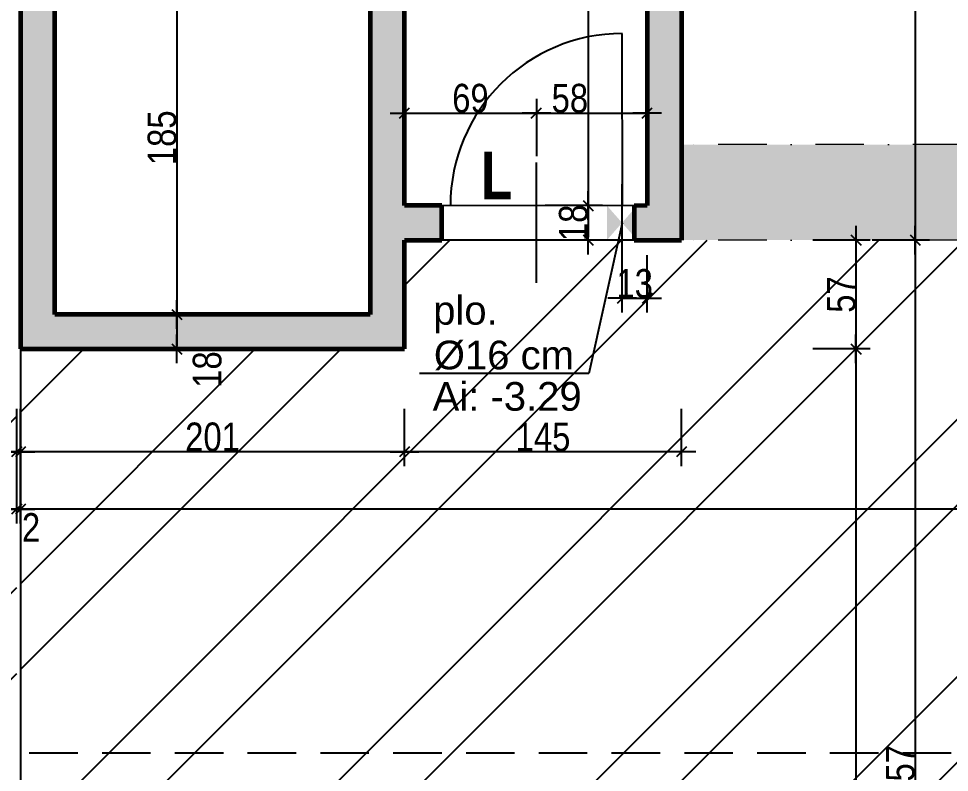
# Model space of a CAD drawing. Header units: millimetres. Extents: x -1921 to 5237, y 0 to 8595.
# Drawn here: x 820.9 to 1308.1, y 3417.4 to 3811.7 of the extents above; entities that cross this region are included whole.
import ezdxf
from ezdxf.enums import TextEntityAlignment as Align

# ---------------------------------------------------------------- set-up
doc = ezdxf.new("R2010")
doc.units = ezdxf.units.MM
doc.linetypes.add('CACHEX2', pattern=[19.05, 12.7, -6.35])
doc.linetypes.add('TIRETPTX2', pattern=[50.8, 25.4, -12.7, 0, -12.7])
for name, color, linetype in [('01_cote_gen', 4, 'Continuous'), ('01_linteaux', 2, 'Continuous'), ('01_murs_sup', 2, 'CACHEX2'), ('01_poch_BN', 9, 'Continuous'), ('01_poch_murs', 253, 'Continuous'), ('01_resv', 32, 'Continuous'), ('01_texte', 230, 'Continuous'), ('AA_COTES', 2, 'Continuous')]:
    doc.layers.add(name, color=color, linetype=linetype)
doc.layers.add('01_murs_coup', color=5, linetype='Continuous', lineweight=60)
doc.layers.add('01_tram_axes', color=2, linetype='TIRETPTX2', lineweight=9)
doc.styles.add('ARIAL', font='arial.ttf')
doc.styles.add('impact', font='impact.ttf')
doc.styles.add('STYLE2', font='ARIALN.TTF')
doc.dimstyles.new('JB50', dxfattribs={"dimscale": 0.1, "dimtxt": 150, "dimasz": 15, "dimexe": 0.1, "dimexo": 0.1, "dimgap": 0.09, "dimtad": 1, "dimdec": 1, "dimdsep": 46, "dimtxsty": 'STYLE2', "dimblk1": 'BOND_G', "dimblk2": 'BOND_D', "dimsah": 1, "dimcen": 1.5, "dimdle": 0.01, "dimse1": 1, "dimse2": 1, "dimclrd": 4, "dimclre": 2, "dimclrt": 6, "dimazin": 2, "dimtfac": 2.333333, "dimtdec": 1, "dimtix": 1, "dimtmove": 2, "dimatfit": 3, "dimldrblk": 'BOND_G', "dimfxl": 1, "dimtolj": 1, "dimtzin": 0, "dimarcsym": 0})

# ---------------------------------------------------------------- blocks, each defined once
blk = doc.blocks.new('BOND_G')
at = {"layer": 'AA_COTES', "color": 0}
for p, q in [((0, -5), (0, 15)), ((5, 0), (-5, 0)), ((1.77, 1.77), (-1.77, -1.77))]:
    blk.add_line(p, q, dxfattribs=at)
blk = doc.blocks.new('BOND_D')
at = {"layer": 'AA_COTES', "color": 0}
for p, q in [((0, 5), (0, -15)), ((5, 0), (-5, 0)), ((-1.77, -1.77), (1.77, 1.77))]:
    blk.add_line(p, q, dxfattribs=at)
blk = doc.blocks.new('*D205')
at = {"layer": '01_cote_gen', "color": 4, "lineweight": -2, "transparency": 16777216}
blk.add_line((1024.42, 3762.3), (1090.42, 3762.3), dxfattribs=at)
at = {"layer": 'DEFPOINTS', "color": 0}
for p in [(1091.92, 3762.3), (1022.92, 3742.35), (1091.92, 3736.36)]:
    blk.add_point(p, dxfattribs=at)
at = {"layer": '01_cote_gen', "color": 4, "lineweight": -2, "transparency": 16777216, "xscale": 1.5, "yscale": 1.5, "zscale": 1.5, "rotation": 180}
blk.add_blockref('BOND_G', (1022.92, 3762.3), dxfattribs=at)
at = {"layer": '01_cote_gen', "color": 4, "lineweight": -2, "transparency": 16777216, "xscale": 1.5, "yscale": 1.5, "zscale": 1.5}
blk.add_blockref('BOND_D', (1091.92, 3762.3), dxfattribs=at)
at = {"layer": '01_cote_gen', "color": 6, "transparency": 16777216, "insert": (1057.42, 3769.97), "char_height": 15, "attachment_point": 5, "style": 'STYLE2'}
blk.add_mtext('\\A1;69', dxfattribs=at)
blk = doc.blocks.new('*D206')
at = {"layer": '01_cote_gen', "color": 4, "lineweight": -2, "transparency": 16777216}
blk.add_line((1093.42, 3762.3), (1148.41, 3762.3), dxfattribs=at)
at = {"layer": 'DEFPOINTS', "color": 0}
for p in [(1149.91, 3762.3), (1149.91, 3748.51), (1091.92, 3739.8)]:
    blk.add_point(p, dxfattribs=at)
at = {"layer": '01_cote_gen', "color": 4, "lineweight": -2, "transparency": 16777216, "xscale": 1.5, "yscale": 1.5, "zscale": 1.5, "rotation": 180}
blk.add_blockref('BOND_G', (1091.92, 3762.3), dxfattribs=at)
at = {"layer": '01_cote_gen', "color": 4, "lineweight": -2, "transparency": 16777216, "xscale": 1.5, "yscale": 1.5, "zscale": 1.5}
blk.add_blockref('BOND_D', (1149.91, 3762.3), dxfattribs=at)
at = {"layer": '01_cote_gen', "color": 6, "transparency": 16777216, "insert": (1109.45, 3769.97), "char_height": 15, "attachment_point": 5, "style": 'STYLE2'}
blk.add_mtext('\\A1;58', dxfattribs=at)
blk = doc.blocks.new('*D259')
at = {"layer": '01_cote_gen', "color": 4, "lineweight": -2, "transparency": 16777216}
blk.add_line((1021.42, 3585.1), (823.42, 3585.1), dxfattribs=at)
at = {"layer": 'DEFPOINTS', "color": 0}
for p in [(821.92, 3638.87), (1022.92, 3638.87), (821.92, 3585.1)]:
    blk.add_point(p, dxfattribs=at)
at = {"layer": '01_cote_gen', "color": 4, "lineweight": -2, "transparency": 16777216, "xscale": 1.5, "yscale": 1.5, "zscale": 1.5, "rotation": 180}
blk.add_blockref('BOND_D', (821.92, 3585.1), dxfattribs=at)
at = {"layer": '01_cote_gen', "color": 4, "lineweight": -2, "transparency": 16777216, "xscale": 1.5, "yscale": 1.5, "zscale": 1.5}
blk.add_blockref('BOND_G', (1022.92, 3585.1), dxfattribs=at)
at = {"layer": '01_cote_gen', "color": 6, "transparency": 16777216, "insert": (922.42, 3592.77), "char_height": 15, "attachment_point": 5, "style": 'STYLE2'}
blk.add_mtext('\\A1;201', dxfattribs=at)
blk = doc.blocks.new('*D260')
at = {"layer": '01_cote_gen', "color": 4, "lineweight": -2, "transparency": 16777216}
for p, q in [((818.42, 3555.1), (816.92, 3555.1)), ((819.92, 3555.1), (821.92, 3555.1)), ((823.42, 3555.1), (824.92, 3555.1))]:
    blk.add_line(p, q, dxfattribs=at)
at = {"layer": 'DEFPOINTS', "color": 0}
for p in [(819.92, 3609.06), (821.92, 3609.06), (821.92, 3555.1)]:
    blk.add_point(p, dxfattribs=at)
at = {"layer": '01_cote_gen', "color": 4, "lineweight": -2, "transparency": 16777216, "xscale": 1.5, "yscale": 1.5, "zscale": 1.5}
blk.add_blockref('BOND_G', (819.92, 3555.1), dxfattribs=at)
at = {"layer": '01_cote_gen', "color": 4, "lineweight": -2, "transparency": 16777216, "xscale": 1.5, "yscale": 1.5, "zscale": 1.5, "rotation": 180}
blk.add_blockref('BOND_D', (821.92, 3555.1), dxfattribs=at)
at = {"layer": '01_cote_gen', "color": 6, "transparency": 16777216, "insert": (827.43, 3545.48), "char_height": 15, "attachment_point": 5, "style": 'STYLE2'}
blk.add_mtext('\\A1;2', dxfattribs=at)
blk = doc.blocks.new('*D261')
at = {"layer": '01_cote_gen', "color": 4, "lineweight": -2, "transparency": 16777216}
blk.add_line((818.42, 3585.1), (485.42, 3585.1), dxfattribs=at)
at = {"layer": 'DEFPOINTS', "color": 0}
for p in [(483.92, 3638.87), (819.92, 3638.87), (483.92, 3585.1)]:
    blk.add_point(p, dxfattribs=at)
at = {"layer": '01_cote_gen', "color": 4, "lineweight": -2, "transparency": 16777216, "xscale": 1.5, "yscale": 1.5, "zscale": 1.5, "rotation": 180}
blk.add_blockref('BOND_D', (483.92, 3585.1), dxfattribs=at)
at = {"layer": '01_cote_gen', "color": 4, "lineweight": -2, "transparency": 16777216, "xscale": 1.5, "yscale": 1.5, "zscale": 1.5}
blk.add_blockref('BOND_G', (819.92, 3585.1), dxfattribs=at)
at = {"layer": '01_cote_gen', "color": 6, "transparency": 16777216, "insert": (668.79, 3592.77), "char_height": 15, "attachment_point": 5, "style": 'STYLE2'}
blk.add_mtext('\\A1;336', dxfattribs=at)
blk = doc.blocks.new('*D262')
at = {"layer": '01_cote_gen', "color": 4, "lineweight": -2, "transparency": 16777216}
blk.add_line((1166.39, 3585.1), (1024.42, 3585.1), dxfattribs=at)
at = {"layer": 'DEFPOINTS', "color": 0}
for p in [(1167.89, 3695.86), (1022.92, 3638.87), (1022.92, 3585.1)]:
    blk.add_point(p, dxfattribs=at)
at = {"layer": '01_cote_gen', "color": 4, "lineweight": -2, "transparency": 16777216, "xscale": 1.5, "yscale": 1.5, "zscale": 1.5, "rotation": 180}
blk.add_blockref('BOND_D', (1022.92, 3585.1), dxfattribs=at)
at = {"layer": '01_cote_gen', "color": 4, "lineweight": -2, "transparency": 16777216, "xscale": 1.5, "yscale": 1.5, "zscale": 1.5}
blk.add_blockref('BOND_G', (1167.89, 3585.1), dxfattribs=at)
at = {"layer": '01_cote_gen', "color": 6, "transparency": 16777216, "insert": (1095.4, 3592.77), "char_height": 15, "attachment_point": 5, "style": 'STYLE2'}
blk.add_mtext('\\A1;145', dxfattribs=at)
blk = doc.blocks.new('*D264')
at = {"layer": '01_cote_gen', "color": 4, "lineweight": -2, "transparency": 16777216}
blk.add_line((818.42, 3555.1), (-583.58, 3555.1), dxfattribs=at)
at = {"layer": 'DEFPOINTS', "color": 0}
for p in [(819.92, 3581.05), (-585.08, 3557.33), (-585.08, 3555.1)]:
    blk.add_point(p, dxfattribs=at)
at = {"layer": '01_cote_gen', "color": 4, "lineweight": -2, "transparency": 16777216, "xscale": 1.5, "yscale": 1.5, "zscale": 1.5, "rotation": 180}
blk.add_blockref('BOND_D', (-585.08, 3555.1), dxfattribs=at)
at = {"layer": '01_cote_gen', "color": 4, "lineweight": -2, "transparency": 16777216, "xscale": 1.5, "yscale": 1.5, "zscale": 1.5}
blk.add_blockref('BOND_G', (819.92, 3555.1), dxfattribs=at)
at = {"layer": '01_cote_gen', "color": 6, "transparency": 16777216, "insert": (34.93, 3562.77), "char_height": 15, "attachment_point": 5, "style": 'STYLE2'}
blk.add_mtext('\\A1;1405', dxfattribs=at)
blk = doc.blocks.new('*D265')
at = {"layer": '01_cote_gen', "color": 4, "lineweight": -2, "transparency": 16777216}
blk.add_line((3527.39, 3555.1), (823.42, 3555.1), dxfattribs=at)
at = {"layer": 'DEFPOINTS', "color": 0}
for p in [(3528.89, 3584.08), (821.92, 3567.1), (821.92, 3555.1)]:
    blk.add_point(p, dxfattribs=at)
at = {"layer": '01_cote_gen', "color": 4, "lineweight": -2, "transparency": 16777216, "xscale": 1.5, "yscale": 1.5, "zscale": 1.5, "rotation": 180}
blk.add_blockref('BOND_D', (821.92, 3555.1), dxfattribs=at)
at = {"layer": '01_cote_gen', "color": 4, "lineweight": -2, "transparency": 16777216, "xscale": 1.5, "yscale": 1.5, "zscale": 1.5}
blk.add_blockref('BOND_G', (3528.89, 3555.1), dxfattribs=at)
at = {"layer": '01_cote_gen', "color": 6, "transparency": 16777216, "insert": (2175.4, 3562.77), "char_height": 15, "attachment_point": 5, "style": 'STYLE2'}
blk.add_mtext('\\A1;2707', dxfattribs=at)
blk = doc.blocks.new('*D319')
at = {"layer": '01_cote_gen', "color": 4, "lineweight": -2, "transparency": 16777216}
blk.add_line((1290.18, 4606.35), (1290.18, 3697.36), dxfattribs=at)
at = {"layer": 'DEFPOINTS', "color": 0}
for p in [(1237.33, 4607.85), (1167.89, 3695.86), (1290.18, 3695.86)]:
    blk.add_point(p, dxfattribs=at)
at = {"layer": '01_cote_gen', "color": 4, "lineweight": -2, "transparency": 16777216, "xscale": 1.5, "yscale": 1.5, "zscale": 1.5}
for name, p, rotation in [('BOND_G', (1290.18, 4607.85), 90), ('BOND_D', (1290.18, 3695.86), 270)]:
    blk.add_blockref(name, p, dxfattribs=dict(at, rotation=rotation))
at = {"layer": '01_cote_gen', "color": 6, "transparency": 16777216, "insert": (1282.51, 4151.85), "char_height": 15, "attachment_point": 5, "rotation": 90, "style": 'STYLE2'}
blk.add_mtext('\\A1;912', dxfattribs=at)
blk = doc.blocks.new('*D320')
at = {"layer": '01_cote_gen', "color": 4, "lineweight": -2, "transparency": 16777216}
blk.add_line((1290.18, 3694.36), (1290.18, 3140.36), dxfattribs=at)
at = {"layer": 'DEFPOINTS', "color": 0}
for p in [(1267.68, 3695.86), (1189.92, 3138.86), (1290.18, 3138.86)]:
    blk.add_point(p, dxfattribs=at)
at = {"layer": '01_cote_gen', "color": 4, "lineweight": -2, "transparency": 16777216, "xscale": 1.5, "yscale": 1.5, "zscale": 1.5}
for name, p, rotation in [('BOND_G', (1290.18, 3695.86), 90), ('BOND_D', (1290.18, 3138.86), 270)]:
    blk.add_blockref(name, p, dxfattribs=dict(at, rotation=rotation))
at = {"layer": '01_cote_gen', "color": 6, "transparency": 16777216, "insert": (1282.54, 3417.36), "char_height": 15, "attachment_point": 5, "rotation": 90, "style": 'STYLE2'}
blk.add_mtext('\\A1;557', dxfattribs=at)
blk = doc.blocks.new('*D334')
at = {"layer": '01_cote_gen', "color": 4, "lineweight": -2, "transparency": 16777216}
blk.add_line((1259.21, 3694.36), (1259.21, 3640.37), dxfattribs=at)
at = {"layer": 'DEFPOINTS', "color": 0}
for p in [(1182.16, 3695.86), (1022.92, 3638.87), (1259.21, 3638.87)]:
    blk.add_point(p, dxfattribs=at)
at = {"layer": '01_cote_gen', "color": 4, "lineweight": -2, "transparency": 16777216, "xscale": 1.5, "yscale": 1.5, "zscale": 1.5}
for name, p, rotation in [('BOND_G', (1259.21, 3695.86), 90), ('BOND_D', (1259.21, 3638.87), 270)]:
    blk.add_blockref(name, p, dxfattribs=dict(at, rotation=rotation))
at = {"layer": '01_cote_gen', "color": 6, "transparency": 16777216, "insert": (1251.57, 3667.36), "char_height": 15, "attachment_point": 5, "rotation": 90, "style": 'STYLE2'}
blk.add_mtext('\\A1;57', dxfattribs=at)
blk = doc.blocks.new('*D335')
at = {"layer": '01_cote_gen', "color": 4, "lineweight": -2, "transparency": 16777216}
blk.add_line((1259.21, 3637.37), (1259.21, 3140.36), dxfattribs=at)
at = {"layer": 'DEFPOINTS', "color": 0}
for p in [(1236.71, 3638.87), (1259.21, 3138.86), (1267.68, 3138.86)]:
    blk.add_point(p, dxfattribs=at)
at = {"layer": '01_cote_gen', "color": 4, "lineweight": -2, "transparency": 16777216, "xscale": 1.5, "yscale": 1.5, "zscale": 1.5}
for name, p, rotation in [('BOND_G', (1259.21, 3638.87), 90), ('BOND_D', (1259.21, 3138.86), 270)]:
    blk.add_blockref(name, p, dxfattribs=dict(at, rotation=rotation))
at = {"layer": '01_cote_gen', "color": 6, "transparency": 16777216, "insert": (1251.54, 3388.87), "char_height": 15, "attachment_point": 5, "rotation": 90, "style": 'STYLE2'}
blk.add_mtext('\\A1;500', dxfattribs=at)
blk = doc.blocks.new('*D383')
at = {"layer": '01_cote_gen', "color": 4, "lineweight": -2, "transparency": 16777216}
blk.add_line((903.7, 3840.37), (903.7, 3658.37), dxfattribs=at)
at = {"layer": 'DEFPOINTS', "color": 0}
for p in [(881.2, 3841.87), (895.51, 3656.87), (903.7, 3656.87)]:
    blk.add_point(p, dxfattribs=at)
at = {"layer": '01_cote_gen', "color": 4, "lineweight": -2, "transparency": 16777216, "xscale": 1.5, "yscale": 1.5, "zscale": 1.5}
for name, p, rotation in [('BOND_G', (903.7, 3841.87), 90), ('BOND_D', (903.7, 3656.87), 270)]:
    blk.add_blockref(name, p, dxfattribs=dict(at, rotation=rotation))
at = {"layer": '01_cote_gen', "color": 6, "transparency": 16777216, "insert": (896.03, 3749.37), "char_height": 15, "attachment_point": 5, "rotation": 90, "style": 'STYLE2'}
blk.add_mtext('\\A1;185', dxfattribs=at)
blk = doc.blocks.new('*D384')
at = {"layer": '01_cote_gen', "color": 4, "lineweight": -2, "transparency": 16777216}
blk.add_line((903.7, 3655.37), (903.7, 3640.37), dxfattribs=at)
at = {"layer": 'DEFPOINTS', "color": 0}
for p in [(881.2, 3656.87), (881.2, 3638.87), (903.7, 3638.87)]:
    blk.add_point(p, dxfattribs=at)
at = {"layer": '01_cote_gen', "color": 4, "lineweight": -2, "transparency": 16777216, "xscale": 1.5, "yscale": 1.5, "zscale": 1.5}
for name, p, rotation in [('BOND_G', (903.7, 3656.87), 90), ('BOND_D', (903.7, 3638.87), 270)]:
    blk.add_blockref(name, p, dxfattribs=dict(at, rotation=rotation))
at = {"layer": '01_cote_gen', "color": 6, "transparency": 16777216, "insert": (919.67, 3628.09), "char_height": 15, "attachment_point": 5, "rotation": 90, "style": 'STYLE2'}
blk.add_mtext('\\A1;18', dxfattribs=at)
blk = doc.blocks.new('*D386')
at = {"layer": '01_cote_gen', "color": 4, "lineweight": -2, "transparency": 16777216}
blk.add_line((1118.99, 4048.35), (1118.99, 3715.36), dxfattribs=at)
at = {"layer": 'DEFPOINTS', "color": 0}
for p in [(1096.49, 4049.85), (1096.49, 3713.86), (1118.99, 3713.86)]:
    blk.add_point(p, dxfattribs=at)
at = {"layer": '01_cote_gen', "color": 4, "lineweight": -2, "transparency": 16777216, "xscale": 1.5, "yscale": 1.5, "zscale": 1.5}
for name, p, rotation in [('BOND_G', (1118.99, 4049.85), 90), ('BOND_D', (1118.99, 3713.86), 270)]:
    blk.add_blockref(name, p, dxfattribs=dict(at, rotation=rotation))
at = {"layer": '01_cote_gen', "color": 6, "transparency": 16777216, "insert": (1111.32, 3881.86), "char_height": 15, "attachment_point": 5, "rotation": 90, "style": 'STYLE2'}
blk.add_mtext('\\A1;336', dxfattribs=at)
blk = doc.blocks.new('*D387')
at = {"layer": '01_cote_gen', "color": 4, "lineweight": -2, "transparency": 16777216}
blk.add_line((1118.99, 3712.36), (1118.99, 3697.36), dxfattribs=at)
at = {"layer": 'DEFPOINTS', "color": 0}
for p in [(1096.49, 3713.86), (1096.49, 3695.86), (1118.99, 3695.86)]:
    blk.add_point(p, dxfattribs=at)
at = {"layer": '01_cote_gen', "color": 4, "lineweight": -2, "transparency": 16777216, "xscale": 1.5, "yscale": 1.5, "zscale": 1.5}
for name, p, rotation in [('BOND_G', (1118.99, 3713.86), 90), ('BOND_D', (1118.99, 3695.86), 270)]:
    blk.add_blockref(name, p, dxfattribs=dict(at, rotation=rotation))
at = {"layer": '01_cote_gen', "color": 6, "transparency": 16777216, "insert": (1111.32, 3704.86), "char_height": 15, "attachment_point": 5, "rotation": 90, "style": 'STYLE2'}
blk.add_mtext('\\A1;18', dxfattribs=at)
blk = doc.blocks.new('*D727')
at = {"layer": '01_cote_gen', "color": 4, "lineweight": -2, "transparency": 16777216}
for p, q in [((1135.37, 3665.39), (1133.87, 3665.39)), ((1136.87, 3665.39), (1149.91, 3665.39)), ((1151.41, 3665.39), (1152.91, 3665.39))]:
    blk.add_line(p, q, dxfattribs=at)
at = {"layer": 'DEFPOINTS', "color": 0}
for p in [(1149.91, 3713.86), (1136.87, 3689.11), (1149.91, 3665.39)]:
    blk.add_point(p, dxfattribs=at)
at = {"layer": '01_cote_gen', "color": 4, "lineweight": -2, "transparency": 16777216, "xscale": 1.5, "yscale": 1.5, "zscale": 1.5}
blk.add_blockref('BOND_G', (1136.87, 3665.39), dxfattribs=at)
at = {"layer": '01_cote_gen', "color": 4, "lineweight": -2, "transparency": 16777216, "xscale": 1.5, "yscale": 1.5, "zscale": 1.5, "rotation": 180}
blk.add_blockref('BOND_D', (1149.91, 3665.39), dxfattribs=at)
at = {"layer": '01_cote_gen', "color": 6, "transparency": 16777216, "insert": (1143.39, 3673.06), "char_height": 15, "attachment_point": 5, "style": 'STYLE2'}
blk.add_mtext('\\A1;13', dxfattribs=at)
blk = doc.blocks.new('*D850')
at = {"layer": '01_cote_gen', "color": 4, "lineweight": -2, "transparency": 16777216}
for p, q in [((1261.38, 5991.94), (1259.88, 5991.94)), ((1277.88, 5991.94), (1262.88, 5991.94)), ((1279.38, 5991.94), (1280.88, 5991.94))]:
    blk.add_line(p, q, dxfattribs=at)
at = {"layer": 'DEFPOINTS', "color": 0}
for p in [(1262.88, 5991.94), (1262.88, 5984.44), (1277.88, 0)]:
    blk.add_point(p, dxfattribs=at)
at = {"layer": '01_cote_gen', "color": 4, "lineweight": -2, "transparency": 16777216, "xscale": 1.5, "yscale": 1.5, "zscale": 1.5}
blk.add_blockref('BOND_D', (1262.88, 5991.94), dxfattribs=at)
at = {"layer": '01_cote_gen', "color": 4, "lineweight": -2, "transparency": 16777216, "xscale": 1.5, "yscale": 1.5, "zscale": 1.5, "rotation": 180}
blk.add_blockref('BOND_G', (1277.88, 5991.94), dxfattribs=at)
at = {"layer": '01_cote_gen', "color": 6, "transparency": 16777216, "insert": (1270.38, 5999.61), "char_height": 15, "attachment_point": 5, "style": 'STYLE2'}
blk.add_mtext('\\A1;15', dxfattribs=at)

msp = doc.modelspace()

# ---------------------------------------------------------------- hatches: boundary and pattern name
at = {"layer": '01_murs_sup', "ltscale": 2}
h = msp.add_hatch(dxfattribs=at)
h.set_pattern_fill('DASH', color=256, scale=2.5, angle=135)
h.set_pattern_definition([(135, (-40566.9674, 43643.463), (-11.2253202, 9e-16), [7.9375, -7.9375])])
h.paths.add_polyline_path([(839.92, 3859.87), (821.92, 3859.87), (821.92, 3638.87), (1022.92, 3638.87), (1022.92, 3695.86), (1042.51, 3695.86), (1042.51, 3713.86), (1022.92, 3713.86), (1022.92, 3940.86), (1004.92, 3940.86), (1004.92, 3656.87), (839.92, 3656.87)])
h.paths.add_polyline_path([(1167.89, 4607.85), (3528.89, 4607.85), (3528.89, 3695.84), (3548.89, 3695.84), (3548.89, 4607.85), (3548.89, 4625.85), (1149.91, 4625.85), (1149.91, 4067.85), (1004.92, 4067.85), (1004.92, 4042.85), (1022.92, 4042.85), (1022.92, 4049.85), (1149.91, 4049.85), (1149.91, 3713.86), (1142.92, 3713.86), (1142.92, 3695.86), (1167.89, 3695.86)])
h.paths.add_polyline_path([(3525.76, 4130.92), (3552.38, 4130.92), (3552.38, 4162.15), (3525.76, 4162.15)], flags=9)
h.paths.add_polyline_path([(2210.29, 4610.85), (2210.29, 4627.91), (2179.07, 4627.91), (2179.07, 4610.85)], flags=9)
h.paths.add_polyline_path([(1782.36, 4611.05), (1782.36, 4628.1), (1751.13, 4628.1), (1751.13, 4611.05)], flags=9)
at = {"layer": '01_poch_BN', "ltscale": 2}
h = msp.add_hatch(color=256, dxfattribs=at)
h.dxf.hatch_style = 1
h.paths.add_polyline_path([(1517.89, 3745.84), (1167.89, 3745.84), (1167.89, 3695.84), (1517.89, 3695.84)])
h.paths.add_polyline_path([(1800.89, 3745.84), (1537.89, 3745.84), (1537.89, 3695.84), (1800.89, 3695.84)])
h.paths.add_polyline_path([(2090.89, 3745.84), (1820.89, 3745.84), (1820.89, 3695.84), (2090.89, 3695.84)])
h.paths.add_polyline_path([(2380.89, 3745.84), (2110.89, 3745.84), (2110.89, 3695.84), (2380.89, 3695.84)])
h.paths.add_polyline_path([(2664.89, 3745.84), (2400.89, 3745.84), (2400.89, 3695.84), (2664.89, 3695.84)])
h.paths.add_polyline_path([(2954.89, 3745.84), (2684.89, 3745.84), (2684.89, 3695.84), (2954.89, 3695.84)])
h.paths.add_polyline_path([(3238.89, 3745.84), (2974.89, 3745.84), (2974.89, 3695.84), (3238.89, 3695.84)])
h.paths.add_polyline_path([(3528.89, 3745.84), (3258.89, 3745.84), (3258.89, 3695.84), (3528.89, 3695.84)])
at = {"layer": '01_poch_murs'}
h = msp.add_hatch(color=256, dxfattribs=at)
h.dxf.hatch_style = 1
h.paths.add_polyline_path([(839.92, 4625.85), (821.92, 4625.85), (821.92, 4445.31), (839.92, 4445.31)])
h.paths.add_polyline_path([(839.92, 4395.31), (821.92, 4395.31), (821.92, 3973.88), (839.92, 3973.88)])
h.paths.add_polyline_path([(839.92, 4445.31), (821.92, 4445.31), (821.92, 4395.31), (839.92, 4395.31)])
h.paths.add_polyline_path([(1167.89, 4445.31), (1149.91, 4445.31), (1149.91, 4395.31), (1167.89, 4395.31)])
h.paths.add_polyline_path([(1167.89, 4607.85), (3528.89, 4607.85), (3528.89, 4445.31), (3548.89, 4445.31), (3548.89, 4607.85), (3698.88, 4607.85), (3698.88, 4445.31), (3718.88, 4445.31), (3718.88, 4625.85), (1149.91, 4625.85), (1149.91, 4445.31), (1167.89, 4445.31)])
h.paths.add_polyline_path([(1167.89, 4395.31), (1149.91, 4395.31), (1149.91, 4067.85), (1004.92, 4067.85), (1004.92, 4042.85), (1022.92, 4042.85), (1022.92, 4049.85), (1149.91, 4049.85), (1149.91, 3713.86), (1143.11, 3713.82), (1143.11, 3695.82), (1167.89, 3695.86)])
h.paths.add_polyline_path([(1022.92, 3940.86), (1004.92, 3940.86), (1004.92, 3656.87), (839.92, 3656.87), (839.92, 3859.87), (821.92, 3859.87), (821.92, 3638.87), (1022.92, 3638.87), (1022.92, 3695.86), (1042.51, 3695.86), (1042.51, 3713.86), (1022.92, 3713.86)])
h = msp.add_hatch(dxfattribs=at)
h.set_pattern_fill('ANSI32', color=256, scale=10)
h.paths.add_polyline_path([(819.92, 3638.87), (483.92, 3638.87), (483.92, 3695.88), (439.92, 3695.88), (292.92, 3695.88), (234.92, 3695.88), (-25.08, 3695.88), (-45.08, 3695.88), (-305.08, 3695.88), (-325.08, 3695.88), (-585.08, 3695.88), (-585.08, 3642.92), (-585.08, 3540.92), (-585.08, 3468.92), (-585.08, 3427.35), (819.92, 3427.35)])
h.paths.add_polyline_path([(3518.89, 3407.35), (821.92, 3407.35), (821.93, 3138.86), (839.93, 3138.86), (1169.92, 3138.86), (1189.92, 3138.86), (1442.92, 3138.86), (1462.92, 3138.86), (1740.92, 3138.86), (1760.92, 3138.86), (2038.92, 3138.86), (2058.92, 3138.86), (2336.92, 3138.86), (2356.92, 3138.86), (2634.92, 3138.86), (2654.92, 3138.86), (2932.93, 3138.86), (2952.93, 3138.86), (3230.92, 3138.86), (3250.92, 3138.86), (3518.89, 3138.86)])
h.paths.add_polyline_path([(819.92, 3407.35), (-585.08, 3407.35), (-585.08, 3368.93), (-585.08, 3278.92), (-585.08, 3138.92), (-93.08, 3138.86), (-73.08, 3138.86), (186.92, 3138.86), (206.92, 3138.86), (521.93, 3138.86), (541.93, 3138.86), (801.93, 3138.86), (819.92, 3138.86)])
h.paths.add_polyline_path([(819.92, 3427.35), (-585.08, 3427.35), (-585.08, 3407.35), (819.92, 3407.35)])
h.paths.add_polyline_path([(3518.89, 3427.35), (821.92, 3427.35), (821.92, 3407.35), (3518.89, 3407.35)])
edge = h.paths.add_edge_path()
edge.add_arc((1729.7, 3492.8), 30.98, 0, 360)
h.paths.add_polyline_path([(3518.89, 3695.84), (3258.89, 3695.84), (3238.89, 3695.84), (2974.89, 3695.84), (2954.89, 3695.84), (2684.89, 3695.84), (2664.89, 3695.84), (2400.89, 3695.84), (2380.89, 3695.84), (2110.89, 3695.84), (2090.89, 3695.84), (1820.89, 3695.84), (1800.89, 3695.84), (1537.89, 3695.84), (1517.89, 3695.84), (1167.89, 3695.84), (1167.89, 3695.86), (1143.11, 3695.82), (1042.51, 3695.86), (1022.92, 3695.86), (1022.92, 3638.87), (821.92, 3638.87), (821.92, 3427.35), (3518.89, 3427.35)])

# ---------------------------------------------------------------- linework, layer by layer
at = {"layer": '01_linteaux'}
for p, q in [((1136.92, 3713.86), (1136.91, 3803.95)), ((1091.92, 3673.46), (1091.92, 3736.36)), ((1143.11, 3713.82), (1042.51, 3713.86)), ((1143.11, 3695.82), (1042.51, 3695.86)), ((821.92, 3638.87), (821.93, 3138.86))]:
    msp.add_line(p, q, dxfattribs=at)
msp.add_arc((1136.99, 3713.87), 90.07, 90.0494, 180.0089, dxfattribs=at)
at = {"layer": '01_murs_coup'}
for p, q in [((1167.89, 4607.85), (1167.89, 3695.86)), ((1149.91, 4049.85), (1149.91, 3713.86)), ((1004.92, 3940.86), (1004.92, 3656.87)), ((1022.92, 3713.86), (1022.92, 3940.86)), ((821.92, 3859.87), (821.92, 3638.87)), ((839.92, 3656.87), (839.92, 3859.87)), ((1042.51, 3713.86), (1022.92, 3713.86)), ((1042.51, 3695.86), (1042.51, 3713.86)), ((1149.91, 3713.86), (1143.11, 3713.82)), ((1143.11, 3713.82), (1143.11, 3695.82)), ((1022.92, 3638.87), (1022.92, 3695.86)), ((1022.92, 3695.86), (1042.51, 3695.86)), ((1143.11, 3695.82), (1167.89, 3695.86)), ((1004.92, 3656.87), (839.92, 3656.87)), ((821.92, 3638.87), (1022.92, 3638.87))]:
    msp.add_line(p, q, dxfattribs=at)
at = {"layer": '01_murs_sup', "ltscale": 2}
msp.add_line((3518.89, 3427.35), (-585.08, 3427.35), dxfattribs=at)
at = {"layer": '01_resv'}
msp.add_line((1136.87, 3685.21), (1136.87, 3725.1), dxfattribs=at)
msp.add_solid([(1128.87, 3695.86), (1128.87, 3713.86), (1144.67, 3713.9), (1144.67, 3695.9)], dxfattribs=at)
at = {"layer": '01_texte'}
for p, q in [((1136.87, 3704.77), (1119.33, 3626.06)), ((1119.33, 3626.06), (1030.69, 3626.06))]:
    msp.add_line(p, q, dxfattribs=at)
at = {"layer": '01_tram_axes'}
for p, q in [((1517.89, 3745.84), (1167.89, 3745.84)), ((1517.89, 3695.84), (1167.89, 3695.84))]:
    msp.add_line(p, q, dxfattribs=at)

# ---------------------------------------------------------------- texts
at = {"layer": '01_texte', "style": 'impact'}
msp.add_text('L  ', height=25, dxfattribs=at).set_placement((1078.61, 3709.66), align=Align.BOTTOM_CENTER)
at = {"layer": '01_texte', "style": 'ARIAL'}
for s, p in [('plo.', (1037.92, 3651.61)), ('%%C16 cm', (1038.25, 3628.22)), ('Ai: -3.29', (1037.62, 3606.57))]:
    msp.add_text(s, height=15, dxfattribs=at).set_placement(p)

# ---------------------------------------------------------------- dimensions: what is measured, and where the dimension line sits
at = {"layer": '01_cote_gen'}
for base, p1, p2, picture, middle in [((1262.88, 5991.94), (1277.88, 0), (1262.88, 5984.44), '*D850', (1270.38, 5999.61)), ((1091.92, 3762.3), (1022.92, 3742.35), (1091.92, 3736.36), '*D205', (1057.42, 3769.97)), ((1149.91, 3665.39), (1136.87, 3689.11), (1149.91, 3713.86), '*D727', (1143.39, 3673.06)), ((1022.92, 3585.1), (1167.89, 3695.86), (1022.92, 3638.87), '*D262', (1095.4, 3592.77)), ((821.92, 3585.1), (1022.92, 3638.87), (821.92, 3638.87), '*D259', (922.42, 3592.77)), ((821.92, 3555.1), (3528.89, 3584.08), (821.92, 3567.1), '*D265', (2175.4, 3562.77))]:
    dim = msp.add_linear_dim(base=base, p1=p1, p2=p2, dimstyle='JB50', dxfattribs=at)
    dim.commit()
    dim.dimension.update_dxf_attribs({"geometry": picture, "text_midpoint": middle})
for base, p1, p2, picture, middle in [((1290.18, 3695.86), (1237.33, 4607.85), (1167.89, 3695.86), '*D319', (1282.51, 4151.85)), ((1118.99, 3713.86), (1096.49, 4049.85), (1096.49, 3713.86), '*D386', (1111.32, 3881.86)), ((903.7, 3656.87), (881.2, 3841.87), (895.51, 3656.87), '*D383', (896.03, 3749.37)), ((1118.99, 3695.86), (1096.49, 3713.86), (1096.49, 3695.86), '*D387', (1111.32, 3704.86)), ((1259.21, 3638.87), (1182.16, 3695.86), (1022.92, 3638.87), '*D334', (1251.57, 3667.36)), ((1290.18, 3138.86), (1267.68, 3695.86), (1189.92, 3138.86), '*D320', (1282.54, 3417.36)), ((1259.21, 3138.86), (1236.71, 3638.87), (1267.68, 3138.86), '*D335', (1251.54, 3388.87))]:
    dim = msp.add_linear_dim(base=base, p1=p1, p2=p2, angle=90, dimstyle='JB50', dxfattribs=at)
    dim.commit()
    dim.dimension.update_dxf_attribs({"geometry": picture, "text_midpoint": middle})
for base, p1, p2, picture, middle in [((1149.91, 3762.3), (1091.92, 3739.8), (1149.91, 3748.51), '*D206', (1109.45, 3769.97)), ((483.92, 3585.1), (819.92, 3638.87), (483.92, 3638.87), '*D261', (668.79, 3592.77)), ((821.92, 3555.1), (819.92, 3609.06), (821.92, 3609.06), '*D260', (827.43, 3545.48)), ((-585.08, 3555.1), (819.92, 3581.05), (-585.08, 3557.33), '*D264', (34.93, 3562.77))]:
    dim = msp.add_linear_dim(base=base, p1=p1, p2=p2, dimstyle='JB50', dxfattribs=at)
    dim.commit()
    dim.dimension.update_dxf_attribs({"geometry": picture, "text_midpoint": middle, "dimtype": 160})
dim = msp.add_linear_dim(base=(903.7, 3638.87), p1=(881.2, 3656.87), p2=(881.2, 3638.87), angle=90, dimstyle='JB50', dxfattribs=at)
dim.commit()
dim.dimension.update_dxf_attribs({"geometry": '*D384', "text_midpoint": (919.67, 3628.09), "dimtype": 160})

doc.saveas('drawing.dxf')
